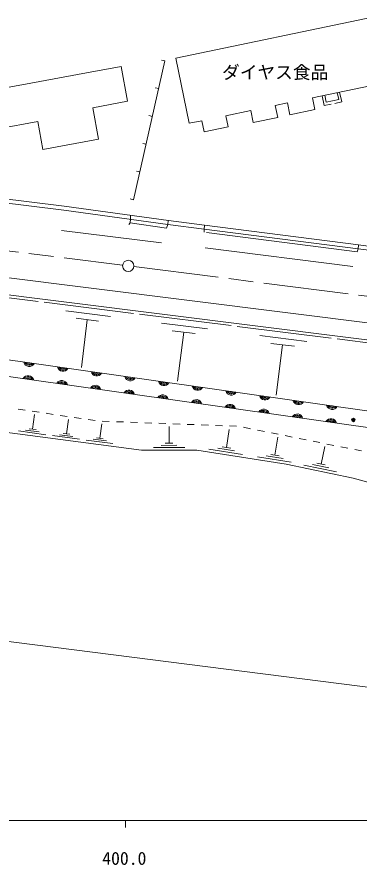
# Model space of a CAD drawing. Units: millimetres, scale not verified. Extents: x 40000 to 680000, y 20000 to 380000.
# Drawn here: x 452676 to 501006, y 198715 to 318389 of the extents above; entities that cross this region are included whole.
import ezdxf
from ezdxf.enums import TextEntityAlignment as Align

# ---------------------------------------------------------------- set-up
doc = ezdxf.new("R2010")
doc.units = ezdxf.units.MM
doc.header["$LTSCALE"] = 1000
doc.linetypes.add('CHAIN', pattern=[18.5, 12, -1.5, 3.5, -1.5])
for name, color, linetype, lineweight in [('M-BGD', 7, 'Continuous', 13), ('M-BMK', 2, 'CHAIN', 13), ('M-BMK-SRVR', 3, 'Continuous', 13), ('M-STR-HTXT', 7, 'Continuous', 13), ('M-STR-STRD', 7, 'Continuous', 13), ('M-TTL-BAND', 7, 'Continuous', 13)]:
    doc.layers.add(name, color=color, linetype=linetype, lineweight=lineweight)
doc.styles.add('ＭＳ ゴシック', font='')
doc.styles.get('ＭＳ ゴシック').set_extended_font_data('MS Gothic')

msp = doc.modelspace()

# ---------------------------------------------------------------- linework, layer by layer
at = {"layer": 'M-BGD'}
for p, q in [((475114, 312585), (503120, 318389)), ((477021, 303382), (475114, 312585)), ((467405, 311414), (462489, 310504)), ((468315, 306497), (467405, 311414)), ((473582, 312192), (469161, 292601)), ((473582, 312192), (473094, 312302)), ((462489, 310504), (454622, 309048)), ((454622, 309048), (437906, 305955)), ((505027, 309186), (494409, 306986)), ((472698, 308273), (472210, 308384)), ((498131, 306741), (497929, 307715)), ((498550, 306405), (498264, 307784)), ((463398, 305587), (468315, 306497)), ((494756, 305312), (494409, 306986)), ((495797, 307273), (496083, 305894)), ((496151, 307347), (496353, 306372)), ((496353, 306372), (498131, 306741)), ((497561, 306200), (498550, 306405)), ((464217, 301162), (463398, 305587)), ((485702, 305181), (482205, 304457)), ((485702, 305181), (486055, 303482)), ((490896, 306258), (489159, 305898)), ((489512, 304198), (489159, 305898)), ((490896, 306258), (491243, 304584)), ((491243, 304584), (494756, 305312)), ((496083, 305894), (497071, 306099)), ((471814, 304355), (471326, 304465)), ((482527, 302902), (482205, 304457)), ((486055, 303482), (489512, 304198)), ((438907, 300546), (455623, 303640)), ((455623, 303640), (456351, 299707)), ((478782, 303747), (477021, 303382)), ((478782, 303747), (479104, 302193)), ((479104, 302193), (482527, 302902)), ((456351, 299707), (464217, 301162)), ((470930, 300437), (470442, 300547)), ((470046, 296519), (469558, 296629)), ((469161, 292601), (468674, 292711)), ((469161, 292601), (468674, 292711)), ((474055, 289660), (473995, 289120)), ((468674, 289353), (473785, 288591)), ((473995, 289120), (473785, 288591)), ((479171, 288940), (479121, 288441)), ((479121, 288441), (479131, 288001)), ((479455, 287989), (500730, 285231)), ((500930, 286200), (500880, 285670)), ((500880, 285670), (500730, 285231)), ((443375, 279787), (455683, 278247)), ((456512, 278143), (469147, 276562)), ((459565, 276905), (465883, 276115)), ((469972, 276458), (482943, 274835)), ((461039, 275865), (464198, 275470)), ((462619, 275668), (461775, 268929)), ((473107, 275188), (479592, 274376)), ((474620, 274120), (477863, 273714)), ((483764, 274732), (497079, 273066)), ((476241, 273917), (475375, 266999)), ((486981, 273428), (493639, 272595)), ((497895, 272964), (511562, 271253)), ((488535, 272332), (491863, 271915)), ((490199, 272124), (489310, 265022)), ((453838, 262895), (452849, 263041)), ((455817, 262603), (454827, 262749)), ((454892, 260222), (455169, 262294)), ((457795, 262311), (456806, 262457)), ((459774, 262019), (458785, 262165)), ((459671, 259569), (459941, 261590)), ((461752, 261727), (460763, 261873)), ((463731, 261435), (462742, 261581)), ((464403, 258936), (464674, 260957)), ((465725, 261310), (464726, 261348)), ((467724, 261236), (466724, 261273)), ((469722, 261161), (468723, 261199)), ((471721, 261087), (470722, 261124)), ((473719, 261013), (472720, 261050)), ((475718, 260938), (474719, 260975)), ((477717, 260864), (476717, 260901)), ((456766, 259444), (452880, 259964)), ((455829, 259833), (453886, 260093)), ((455378, 260157), (454406, 260287)), ((474169, 258235), (474163, 260596)), ((479715, 260789), (478716, 260826)), ((481714, 260715), (480715, 260752)), ((482278, 257648), (482677, 260182)), ((483713, 260640), (482713, 260678)), ((485679, 260291), (484698, 260487)), ((487640, 259897), (486659, 260094)), ((489601, 259504), (488620, 259701)), ((461498, 258811), (457708, 259318)), ((460584, 259190), (458690, 259443)), ((460144, 259506), (459197, 259633)), ((466230, 258177), (462441, 258684)), ((465317, 258557), (463422, 258810)), ((464877, 258873), (463929, 258999)), ((489125, 256572), (489523, 259106)), ((491562, 259111), (490581, 259308)), ((493522, 258718), (492542, 258914)), ((495483, 258325), (494503, 258521)), ((476384, 257649), (471956, 257639)), ((475276, 257942), (473062, 257937)), ((474722, 258236), (473615, 258233)), ((484554, 256642), (479803, 257388)), ((483416, 257145), (481041, 257518)), ((482872, 257555), (481684, 257742)), ((495644, 255302), (496158, 257781)), ((497444, 257931), (496464, 258128)), ((499405, 257538), (498425, 257735)), ((501366, 257145), (500386, 257342)), ((491401, 255565), (486650, 256312)), ((490263, 256069), (487887, 256442)), ((489719, 256479), (488531, 256666)), ((497840, 254200), (493191, 255164)), ((496742, 254751), (494418, 255233)), ((496225, 255181), (495063, 255422))]:
    msp.add_line(p, q, dxfattribs=at)
for points in [[(112961, 286987), (124720, 292625), (133738, 296241), (141735, 299048), (151603, 301998), (160564, 304252), (170461, 306095), (179848, 307471), (189149, 308407), (201173, 308789), (211892, 308577), (224001, 307712), (291034, 299314), (303492, 297698), (512224, 271573)], [(89888, 268454), (111339, 280352), (123150, 286615), (133743, 291008), (146647, 295316), (154802, 297712), (165562, 300444), (175735, 302105), (187756, 303366), (200408, 303891), (212598, 303912), (222014, 302861), (302723, 291433), (366793, 282291), (446773, 270653), (528549, 259052), (531702, 259325), (532482, 263615)], [(533441, 256035), (446446, 268376), (366465, 280014), (302400, 289156), (221725, 300579), (212472, 301612), (200458, 301591), (187924, 301071), (176040, 299824), (166032, 298190), (155409, 295493), (147336, 293121), (134549, 288852), (124132, 284532), (112436, 278330), (91003, 266443)], [(388478, 299846), (425773, 295234), (435762, 293972), (449741, 292309), (459287, 291127), (473995, 289120), (479121, 288441), (500880, 285670), (506061, 284989), (523156, 282940), (535213, 291151)], [(389115, 300322), (425841, 295779), (435829, 294518), (449807, 292855), (459358, 291672), (474068, 289665), (479192, 288986), (500950, 286216), (506130, 285535), (523017, 283511), (534904, 291606)], [(468741, 290392), (468721, 289840), (468674, 289353), (468481, 289086)], [(413377, 264714), (470258, 257235), (478084, 257254), (490713, 255269), (500156, 253312), (509486, 250774), (526614, 244833), (528826, 244578), (533618, 245712), (537730, 247513), (541105, 250887), (543232, 254432), (544820, 258558), (546199, 265255)]]:
    msp.add_lwpolyline(points, dxfattribs=at)
for radius in [250, 204, 159, 114, 68.2, 22.7]:
    msp.add_circle((500206, 261521), radius, dxfattribs=at)
for centre, radius, start, end in [((454438, 269881), 812, 194.54543, 329.3057), ((454438, 269881), 650, 200.66122, 323.18991), ((454438, 269881), 488, 211.79391, 312.05723), ((454438, 269881), 325, 245.9832, 277.86794), ((459190, 269207), 812, 194.54543, 329.3057), ((459190, 269207), 650, 200.66122, 323.18991), ((459190, 269207), 488, 211.79391, 312.05723), ((459190, 269207), 325, 245.9832, 277.86794), ((463943, 268533), 812, 194.54543, 329.3057), ((463943, 268533), 650, 200.66122, 323.18991), ((463943, 268533), 488, 211.79391, 312.05723), ((463943, 268533), 325, 245.9832, 277.86794), ((454256, 266953), 812, 14.54543, 149.3057), ((454256, 266953), 650, 20.66122, 143.18991), ((454256, 266953), 488, 31.79391, 132.05723), ((454256, 266953), 325, 65.9832, 97.86794), ((459009, 266278), 812, 14.54543, 149.3057), ((459009, 266278), 650, 20.66122, 143.18991), ((468695, 267858), 812, 194.54543, 329.3057), ((468695, 267858), 650, 200.66122, 323.18991), ((468695, 267858), 488, 211.79391, 312.05723), ((468695, 267858), 325, 245.9832, 277.86794), ((473448, 267184), 812, 194.54543, 329.3057), ((473448, 267184), 650, 200.66122, 323.18991), ((473448, 267184), 488, 211.79391, 312.05723), ((473448, 267184), 325, 245.9832, 277.86794), ((459009, 266278), 488, 31.79391, 132.05723), ((459009, 266278), 325, 65.9832, 97.86794), ((463761, 265604), 812, 14.54543, 149.3057), ((463761, 265604), 650, 20.66122, 143.18991), ((463761, 265604), 488, 31.79391, 132.05723), ((463761, 265604), 325, 65.9832, 97.86794), ((468514, 264930), 812, 14.54543, 149.3057), ((478200, 266510), 812, 194.54543, 329.3057), ((478200, 266510), 650, 200.66122, 323.18991), ((478200, 266510), 488, 211.79391, 312.05723), ((478200, 266510), 325, 245.9832, 277.86794), ((468514, 264930), 650, 20.66122, 143.18991), ((468514, 264930), 488, 31.79391, 132.05723), ((468514, 264930), 325, 65.9832, 97.86794), ((473266, 264256), 812, 14.54543, 149.3057), ((473266, 264256), 650, 20.66122, 143.18991), ((473266, 264256), 488, 31.79391, 132.05723), ((473266, 264256), 325, 65.9832, 97.86794), ((482953, 265836), 812, 194.54543, 329.3057), ((482953, 265836), 650, 200.66122, 323.18991), ((482953, 265836), 488, 211.79391, 312.05723), ((482953, 265836), 325, 245.9832, 277.86794), ((487705, 265162), 812, 194.54543, 329.3057), ((487705, 265162), 650, 200.66122, 323.18991), ((487705, 265162), 488, 211.79391, 312.05723), ((487705, 265162), 325, 245.9832, 277.86794), ((478019, 263582), 812, 14.54543, 149.3057), ((478019, 263582), 650, 20.66122, 143.18991), ((478019, 263582), 488, 31.79391, 132.05723), ((478019, 263582), 325, 65.9832, 97.86794), ((482771, 262907), 812, 14.54543, 149.3057), ((482771, 262907), 650, 20.66122, 143.18991), ((482771, 262907), 488, 31.79391, 132.05723), ((492457, 264487), 812, 194.54543, 329.3057), ((492457, 264487), 650, 200.66122, 323.18991), ((492457, 264487), 488, 211.79391, 312.05723), ((492457, 264487), 325, 245.9832, 277.86794), ((497210, 263813), 812, 194.54543, 329.3057), ((497210, 263813), 650, 200.66122, 323.18991), ((497210, 263813), 488, 211.79391, 312.05723), ((497210, 263813), 325, 245.9832, 277.86794), ((482771, 262907), 325, 65.9832, 97.86794), ((487523, 262233), 812, 14.54543, 149.3057), ((487523, 262233), 650, 20.66122, 143.18991), ((487523, 262233), 488, 31.79391, 132.05723), ((487523, 262233), 325, 65.9832, 97.86794), ((492276, 261559), 812, 14.54543, 149.3057), ((492276, 261559), 650, 20.66122, 143.18991), ((492276, 261559), 488, 31.79391, 132.05723), ((492276, 261559), 325, 65.9832, 97.86794), ((497028, 260885), 812, 14.54543, 149.3057), ((497028, 260885), 650, 20.66122, 143.18991), ((497028, 260885), 488, 31.79391, 132.05723), ((497028, 260885), 325, 65.9832, 97.86794)]:
    msp.add_arc(centre, radius, start, end, dxfattribs=at)
at = {"layer": 'M-BMK'}
for p, q in [((404252, 291232), (467605, 283359)), ((469193, 283161), (518248, 276966))]:
    msp.add_line(p, q, dxfattribs=at)
at = {"layer": 'M-BMK-SRVR'}
msp.add_circle((468399, 283261), 800, dxfattribs=at)
at = {"layer": 'M-STR-HTXT'}
msp.add_line((511833, 222586), (218607, 259774), dxfattribs=at)
at = {"layer": 'M-STR-STRD'}
for p, q in [((224257, 310020), (517690, 273262)), ((458971, 288241), (473104, 286511)), ((479256, 285796), (500107, 283153))]:
    msp.add_line(p, q, dxfattribs=at)
at = {"layer": 'M-TTL-BAND'}
for p, q in [((40000, 205000), (579000, 205000)), ((468000, 205000), (468000, 204000))]:
    msp.add_line(p, q, dxfattribs=at)

# ---------------------------------------------------------------- texts
at = {"layer": 'M-BGD', "style": 'ＭＳ ゴシック'}
msp.add_text('ダイヤス食品', height=1833, dxfattribs=at).set_placement((489153, 310581), align=Align.MIDDLE_CENTER)
at = {"layer": 'M-TTL-BAND', "style": 'ＭＳ ゴシック'}
msp.add_text('400.0', height=1833, dxfattribs=at).set_placement((467844, 198195), align=Align.BOTTOM_CENTER)

doc.saveas('drawing.dxf')
